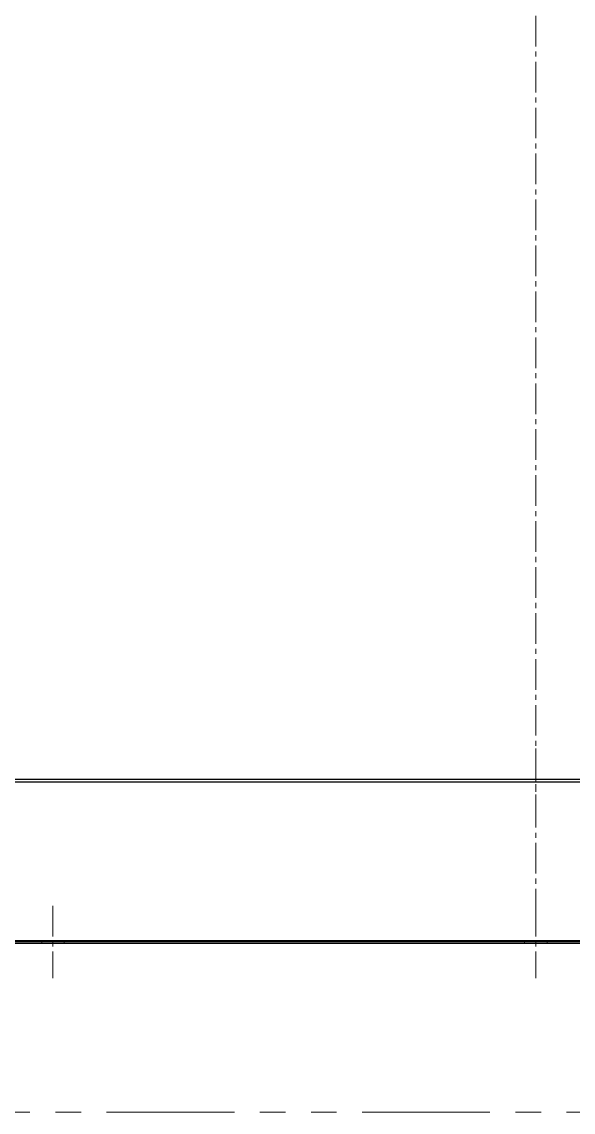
# Model space of a CAD drawing. Header units: millimetres. Extents: x 0 to 51411, y 0 to 16902.
# Drawn here: x 6003 to 6345, y 6056 to 6734 of the extents above; entities that cross this region are included whole.
import ezdxf

# ---------------------------------------------------------------- set-up
doc = ezdxf.new("R2010")
doc.units = ezdxf.units.MM
for name, pattern in [('CENTER2', [28.575, 19.05, -3.175, 3.175, -3.175]), ('HIDDEN2', [4.7625, 3.175, -1.5875]), ('PHANTOM2', [31.75, 15.875, -3.175, 3.175, -3.175, 3.175, -3.175])]:
    doc.linetypes.add(name, pattern=pattern)
for name, color, linetype, lineweight in [('01_外形線', 7, 'Continuous', 25), ('03_かくれ線', 6, 'HIDDEN2', 13), ('04_中心線', 1, 'CENTER2', 9), ('05_仮想線', 2, 'PHANTOM2', 13)]:
    doc.layers.add(name, color=color, linetype=linetype, lineweight=lineweight)
doc.layers.add('10_補助線', color=8, linetype='Continuous', lineweight=13, plot=False)

msp = doc.modelspace()

# ---------------------------------------------------------------- linework, layer by layer
at = {"layer": '01_外形線'}
for points in [[(6772.599, 6260.913), (5871.357, 6260.913), (5871.357, 6262.913), (6772.599, 6262.913)], [(6772.536, 6162.413), (5871.42, 6162.413), (5871.42, 6160.913), (6772.536, 6160.913)]]:
    msp.add_lwpolyline(points, close=True, dxfattribs=at)
at = {"layer": '03_かくれ線'}
for p, q in [((6014.978, 6162.413), (6014.978, 6160.913)), ((6028.978, 6162.413), (6028.978, 6160.913)), ((6314.978, 6162.413), (6314.978, 6160.913)), ((6328.978, 6162.413), (6328.978, 6160.913))]:
    msp.add_line(p, q, dxfattribs=at)
at = {"layer": '04_中心線'}
for p, q in [((6321.978, 7337.663), (6321.978, 6184.163)), ((6321.978, 6281.913), (6321.978, 6241.913)), ((6021.978, 6184.163), (6021.978, 6139.163)), ((6321.978, 6184.163), (6321.978, 6139.163))]:
    msp.add_line(p, q, dxfattribs=at)
at = {"layer": '05_仮想線', "ltscale": 5}
msp.add_line((7087.165, 6055.762), (1762.192, 6055.762), dxfattribs=at)
at = {"layer": '10_補助線'}
msp.add_line((6772.536, 6161.663), (5871.42, 6161.663), dxfattribs=at)

doc.saveas('drawing.dxf')
